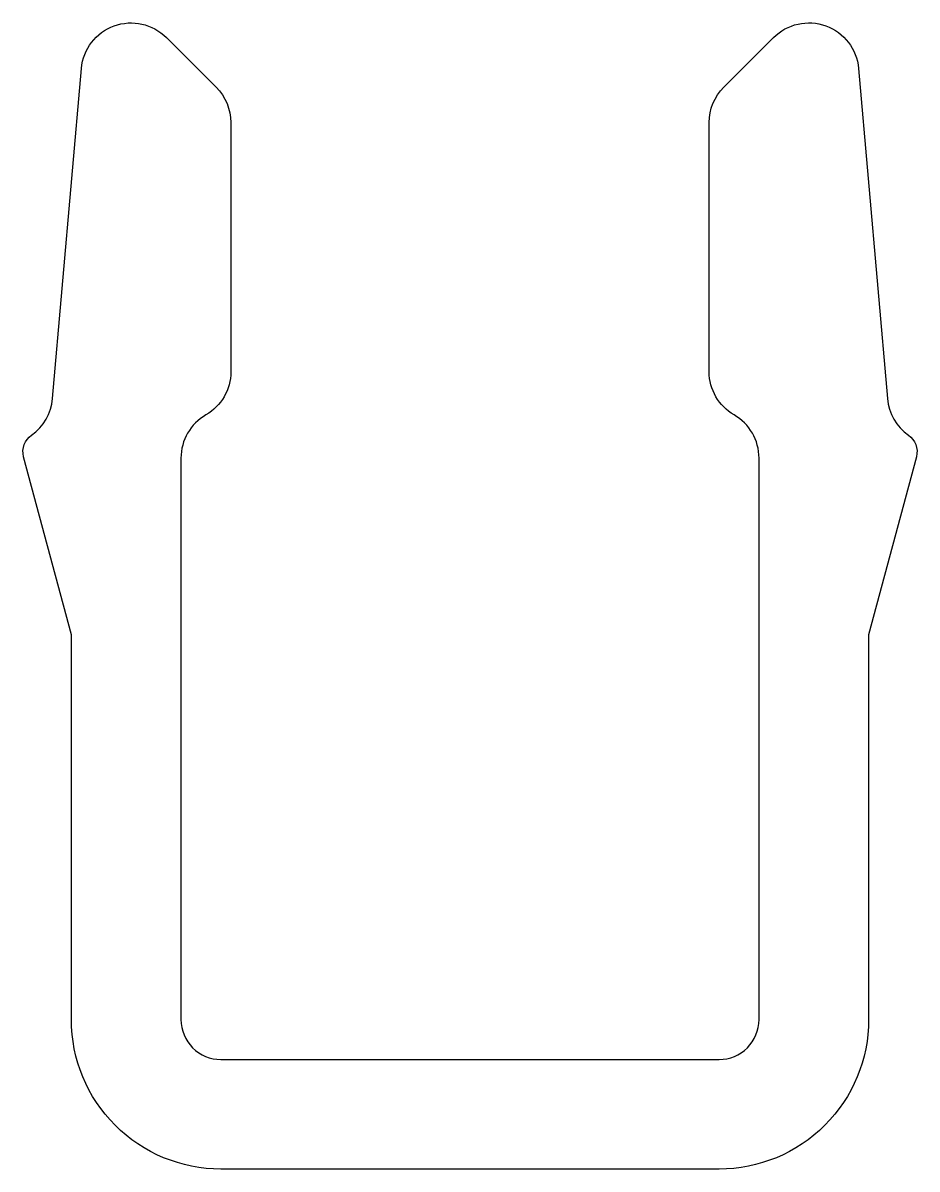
# Model space of a CAD drawing. Extents: x 946.6 to 955.6, y -1.9 to 9.6.
import ezdxf

# ---------------------------------------------------------------- set-up
doc = ezdxf.new("R2010")
doc.units = 0
doc.header["$LTSCALE"] = 15
doc.layers.get('0').update_dxf_attribs({"linetype": 'CONTINUOUS'})

msp = doc.modelspace()

# ---------------------------------------------------------------- linework, layer by layer
at = {"flags": 128}
msp.add_lwpolyline([(948.205, -0.417, 0.414214), (948.605, -0.817), (953.605, -0.817, 0.414214), (954.005, -0.417), (954.005, 5.217, 0.267949), (953.755, 5.65, -0.267949), (953.505, 6.083), (953.505, 8.583, -0.198912), (953.651, 8.937), (954.151, 9.437, -0.63707), (955.003, 9.127), (955.293, 5.814, 0.222382), (955.505, 5.447, -0.316019), (955.584, 5.231), (955.105, 3.443), (955.105, -0.417, -0.414214), (953.605, -1.917), (948.605, -1.917, -0.414214), (947.105, -0.417), (947.105, 3.443), (946.626, 5.231, -0.316019), (946.705, 5.447, 0.222382), (946.917, 5.814), (947.207, 9.127, -0.63707), (948.058, 9.437), (948.558, 8.937, -0.198912), (948.705, 8.583), (948.705, 6.083, -0.267949), (948.455, 5.65, 0.267949), (948.205, 5.217)], format="xyb", close=True, dxfattribs=at)

doc.saveas('drawing.dxf')
